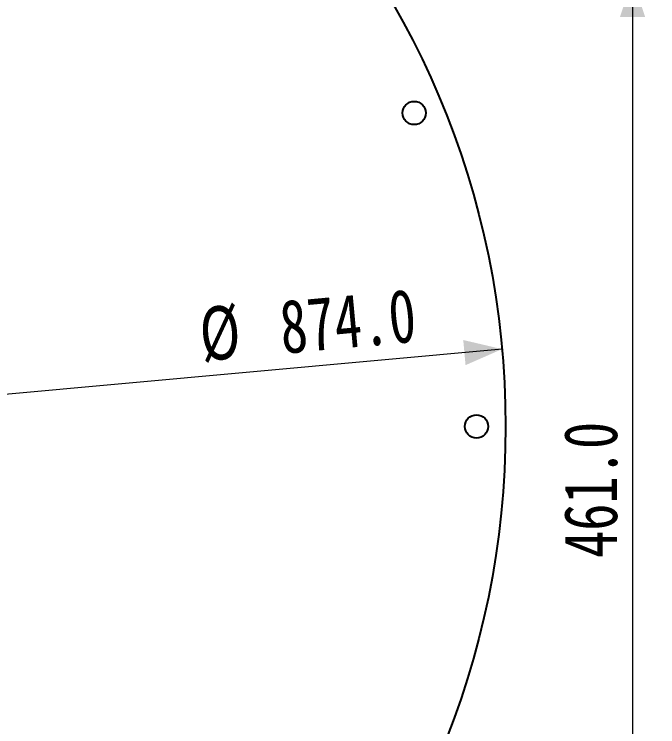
# Paper-space layout 'Sheet12' of a CAD drawing. Header units: millimetres. Extents: x 2 to 418, y -7 to 305.
# Drawn here: x 78.21 to 103.73, y 33.28 to 61.52 of the extents above; entities that cross this region are included whole.
import ezdxf

# ---------------------------------------------------------------- set-up
doc = ezdxf.new("R2010")
doc.units = ezdxf.units.MM
doc.styles.add('SLDTEXTSTYLE0', font='TXT', dxfattribs={"width": 0.75})
doc.dimstyles.new('SLDDIMSTYLE11', dxfattribs={"dimtxt": 2.116667, "dimasz": 1.5, "dimexe": 0, "dimexo": 0.0625, "dimgap": 0.529167, "dimtad": 1, "dimdec": 1, "dimlfac": 13, "dimrnd": 1e-09, "dimzin": 4, "dimdsep": 46, "dimtxsty": 'SLDTEXTSTYLE0', "dimsah": 1, "dimcen": 0, "dimadec": 0, "dimazin": 1, "dimtfac": 1, "dimtdec": 0, "dimtmove": 0, "dimatfit": 3, "dimfxl": 1, "dimfrac": 2, "dimtolj": 1, "dimtzin": 12, "dimarcsym": 0})
doc.dimstyles.new('SLDDIMSTYLE9', dxfattribs={"dimtxt": 2.116667, "dimasz": 1.5, "dimexe": 0, "dimexo": 0.0625, "dimgap": 0.529167, "dimtad": 1, "dimdec": 1, "dimlfac": 13, "dimrnd": 1e-09, "dimzin": 4, "dimdsep": 46, "dimtxsty": 'SLDTEXTSTYLE0', "dimsah": 1, "dimcen": 0.09, "dimadec": 0, "dimazin": 1, "dimtfac": 1, "dimtdec": 0, "dimtofl": 0, "dimtmove": 0, "dimatfit": 3, "dimfxl": 1, "dimfrac": 2, "dimtolj": 1, "dimtzin": 12, "dimarcsym": 0})

# ---------------------------------------------------------------- blocks, each defined once
blk = doc.blocks.new('_D_211')
at = {"color": 7, "linetype": 'Continuous', "lineweight": 18}
for p, q in [((93.55, 62.918), (103.73, 62.918)), ((102.73, 62.918), (102.73, 27.457)), ((88.743, 27.457), (103.73, 27.457))]:
    blk.add_line(p, q, dxfattribs=at)
for points in [[(102.73, 62.918), (102.23, 61.418), (103.23, 61.418)], [(102.73, 27.457), (103.23, 28.957), (102.23, 28.957)]]:
    blk.add_solid(points, dxfattribs=at)
at = {"color": 7, "linetype": 'Continuous', "lineweight": 18, "insert": (100.002, 39.971), "char_height": 2.1167, "attachment_point": 1, "rotation": 90, "style": 'SLDTEXTSTYLE0'}
blk.add_mtext('461.0', dxfattribs=at)
blk = doc.blocks.new('_D_212')
at = {"color": 7, "linetype": 'Continuous', "lineweight": 18}
blk.add_line((97.557, 48.251), (30.606, 42.125), dxfattribs=at)
for points in [[(97.557, 48.251), (96.017, 48.612), (96.108, 47.616)], [(30.606, 42.125), (32.145, 41.763), (32.054, 42.759)]]:
    blk.add_solid(points, dxfattribs=at)
at = {"color": 7, "linetype": 'Continuous', "lineweight": 18, "char_height": 2.1167, "attachment_point": 1, "rotation": 5.228, "style": 'SLDTEXTSTYLE0'}
for s, insert in [('874.0', (88.654, 50.172)), ('%%c', (85.473, 49.881))]:
    blk.add_mtext(s, dxfattribs=dict(at, insert=insert))

psp = doc.layouts.new('Sheet12')

# ---------------------------------------------------------------- linework, layer by layer
at = {"color": 7, "linetype": 'Continuous', "lineweight": 25}
for centre, radius in [((64.081, 45.1875), 33.6154), ((94.0716, 57.61), 0.4615), ((96.5426, 45.1875), 0.4615)]:
    psp.add_circle(centre, radius, dxfattribs=at)

# ---------------------------------------------------------------- dimensions: what is measured, and where the dimension line sits
at = {"color": 7, "linetype": 'Continuous', "lineweight": 18}
dim = psp.add_linear_dim(base=(102.73, 27.4568), p1=(92.5504, 62.9183), p2=(87.7427, 27.4568), angle=90, dimstyle='SLDDIMSTYLE9', dxfattribs=at)
dim.commit()
dim.dimension.update_dxf_attribs({"geometry": '_D_211', "text_midpoint": (102.73, 43.4893), "dimtype": 160})
dim = psp.add_diameter_dim_2p(p1=(97.5566, 48.2506), p2=(30.6055, 42.1245), dimstyle='SLDDIMSTYLE11', dxfattribs=at)
dim.commit()
dim.dimension.update_dxf_attribs({"geometry": '_D_212', "text_midpoint": (90.8699, 47.6387), "dimtype": 163})

doc.saveas('drawing.dxf')
